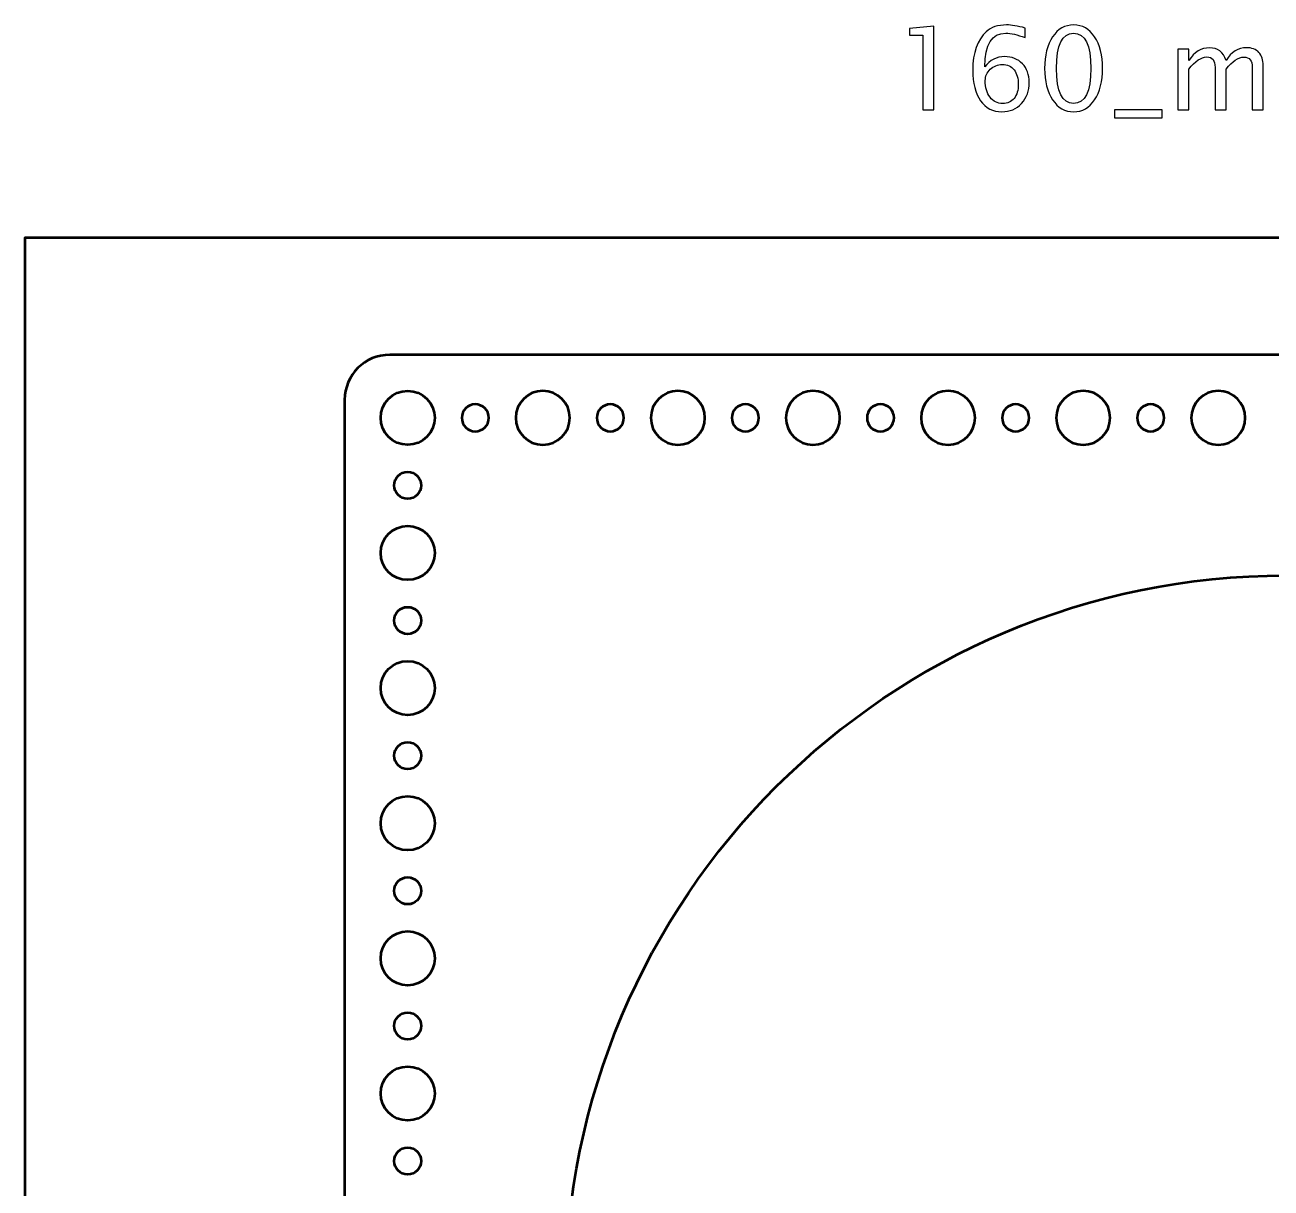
# Model space of a CAD drawing. Header units: centimetres. Extents: x -44 to 44, y -29.8 to 29.1.
# Drawn here: x 16 to 29.84, y -16.8 to -3.89 of the extents above; entities that cross this region are included whole.
import ezdxf

# ---------------------------------------------------------------- set-up
doc = ezdxf.new("R2010")
doc.units = ezdxf.units.CM
doc.header["$MEASUREMENT"] = 0
doc.layers.add('Layer 1', color=7, linetype='Continuous')

msp = doc.modelspace()

# ---------------------------------------------------------------- linework, layer by layer
at = {"layer": 'Layer 1', "color": 4, "lineweight": 53}
msp.add_lwpolyline([(16, -29.75), (44, -29.75), (44, -6.25), (16, -6.25), (16, -29.75)], close=True, dxfattribs=at)
at = {"layer": 'Layer 1', "lineweight": 53}
for centre, major_axis in [((20.25001, -8.25001), (0, 0.30001)), ((20.25, -9), (0, 0.15)), ((20.25001, -9.75001), (0, 0.30001)), ((30.00023, -18.00023), (0, 8.00023)), ((20.25, -10.5), (0, 0.15)), ((20.25001, -11.25001), (0, 0.30001)), ((20.25, -12), (0, 0.15)), ((20.25001, -12.75001), (0, 0.30001)), ((20.25, -13.5), (0, 0.15)), ((20.25001, -14.25001), (0, 0.30001)), ((20.25, -15), (0, 0.15)), ((20.25001, -15.75001), (0, 0.30001)), ((20.25, -16.5), (0, 0.15))]:
    msp.add_ellipse(centre, major_axis=major_axis, ratio=1, dxfattribs=at)
at = {"layer": 'Layer 1'}
for points, knots in [([(25.96913, -4.82956), (25.96913, -4.82956), (25.96913, -4.00279), (25.96913, -4.00279), (25.96913, -4.00279), (25.96913, -4.00279), (25.82308, -4.00279), (25.82308, -4.00279), (25.82308, -4.00279), (25.82308, -4.00279), (25.82308, -3.92659), (25.82308, -3.92659), (25.82308, -3.92659), (25.82308, -3.92659), (26.09105, -3.90373), (26.09105, -3.90373), (26.09105, -3.90373), (26.09105, -3.90373), (26.09105, -4.82956), (26.09105, -4.82956), (26.09105, -4.82956), (26.09105, -4.82956), (25.96913, -4.82956), (25.96913, -4.82956)], [0, 0, 0, 0, 0.14285714, 0.14285714, 0.14285714, 0.14285714, 0.28571429, 0.28571429, 0.28571429, 0.28571429, 0.42857143, 0.42857143, 0.42857143, 0.42857143, 0.57142857, 0.57142857, 0.57142857, 0.57142857, 0.71428571, 0.71428571, 0.71428571, 0.71428571, 1, 1, 1, 1]), ([(26.65789, -4.35373), (26.71631, -4.27817), (26.78976, -4.24028), (26.87824, -4.24028), (26.87824, -4.24028), (26.95846, -4.24028), (27.02407, -4.26674), (27.0753, -4.31987), (27.0753, -4.31987), (27.12631, -4.37299), (27.15192, -4.44115), (27.15192, -4.52434), (27.15192, -4.52434), (27.15192, -4.6198), (27.12335, -4.69833), (27.06598, -4.75992), (27.06598, -4.75992), (27.00862, -4.82152), (26.93581, -4.85242), (26.84712, -4.85242), (26.84712, -4.85242), (26.74637, -4.85242), (26.6672, -4.81157), (26.61027, -4.73008), (26.61027, -4.73008), (26.55312, -4.64837), (26.52454, -4.53534), (26.52454, -4.3912), (26.52454, -4.3912), (26.52454, -4.19689), (26.57449, -4.05444), (26.67419, -3.96342), (26.67419, -3.96342), (26.72838, -3.91347), (26.80331, -3.88849), (26.89877, -3.88849), (26.89877, -3.88849), (26.95422, -3.88849), (27.02302, -3.89992), (27.10493, -3.92278), (27.10493, -3.92278), (27.10493, -3.92278), (27.10493, -4.02946), (27.10493, -4.02946), (27.10493, -4.02946), (27.01836, -3.99644), (26.94724, -3.97993), (26.89136, -3.97993), (26.89136, -3.97993), (26.73578, -3.97993), (26.65789, -4.1046), (26.65789, -4.35373)], [0, 0, 0, 0, 0.07142857, 0.07142857, 0.07142857, 0.07142857, 0.14285714, 0.14285714, 0.14285714, 0.14285714, 0.21428571, 0.21428571, 0.21428571, 0.21428571, 0.28571429, 0.28571429, 0.28571429, 0.28571429, 0.35714286, 0.35714286, 0.35714286, 0.35714286, 0.42857143, 0.42857143, 0.42857143, 0.42857143, 0.5, 0.5, 0.5, 0.5, 0.57142857, 0.57142857, 0.57142857, 0.57142857, 0.64285714, 0.64285714, 0.64285714, 0.64285714, 0.71428571, 0.71428571, 0.71428571, 0.71428571, 0.78571429, 0.78571429, 0.78571429, 0.78571429, 0.85714286, 0.85714286, 0.85714286, 0.85714286, 1, 1, 1, 1]), ([(27.64383, -4.85242), (27.54752, -4.85242), (27.46984, -4.80818), (27.411, -4.71992), (27.411, -4.71992), (27.35194, -4.63165), (27.32252, -4.51523), (27.32252, -4.37045), (27.32252, -4.37045), (27.32252, -4.22567), (27.35194, -4.10926), (27.411, -4.02099), (27.411, -4.02099), (27.46984, -3.93273), (27.54752, -3.88849), (27.64383, -3.88849), (27.64383, -3.88849), (27.74056, -3.88849), (27.81824, -3.93252), (27.87709, -4.02057), (27.87709, -4.02057), (27.93572, -4.10862), (27.96514, -4.22525), (27.96514, -4.37045), (27.96514, -4.37045), (27.96514, -4.51523), (27.93572, -4.63165), (27.87709, -4.71992), (27.87709, -4.71992), (27.81824, -4.80818), (27.74056, -4.85242), (27.64383, -4.85242)], [0, 0, 0, 0, 0.11111111, 0.11111111, 0.11111111, 0.11111111, 0.22222222, 0.22222222, 0.22222222, 0.22222222, 0.33333333, 0.33333333, 0.33333333, 0.33333333, 0.44444444, 0.44444444, 0.44444444, 0.44444444, 0.55555556, 0.55555556, 0.55555556, 0.55555556, 0.66666667, 0.66666667, 0.66666667, 0.66666667, 0.77777778, 0.77777778, 0.77777778, 0.77777778, 1, 1, 1, 1]), ([(27.64362, -4.76098), (27.77083, -4.76098), (27.83433, -4.6308), (27.83433, -4.37045), (27.83433, -4.37045), (27.83433, -4.1101), (27.77083, -3.97993), (27.64362, -3.97993), (27.64362, -3.97993), (27.51683, -3.97993), (27.45333, -4.1101), (27.45333, -4.37045), (27.45333, -4.37045), (27.45333, -4.6308), (27.51683, -4.76098), (27.64362, -4.76098)], [0, 0, 0, 0, 0.2, 0.2, 0.2, 0.2, 0.4, 0.4, 0.4, 0.4, 0.6, 0.6, 0.6, 0.6, 1, 1, 1, 1]), ([(28.80249, -4.82956), (28.80249, -4.82956), (28.80249, -4.15646), (28.80249, -4.15646), (28.80249, -4.15646), (28.80249, -4.15646), (28.92441, -4.15646), (28.92441, -4.15646), (28.92441, -4.15646), (28.92441, -4.15646), (28.92441, -4.28367), (28.92441, -4.28367), (28.92441, -4.28367), (28.98389, -4.18948), (29.06009, -4.14249), (29.15343, -4.14249), (29.15343, -4.14249), (29.24339, -4.14249), (29.30456, -4.18948), (29.33716, -4.28367), (29.33716, -4.28367), (29.39495, -4.18863), (29.4703, -4.14122), (29.5628, -4.14122), (29.5628, -4.14122), (29.62185, -4.14122), (29.66778, -4.15858), (29.70059, -4.1935), (29.70059, -4.1935), (29.7334, -4.22843), (29.74991, -4.27732), (29.74991, -4.34019), (29.74991, -4.34019), (29.74991, -4.34019), (29.74991, -4.82956), (29.74991, -4.82956), (29.74991, -4.82956), (29.74991, -4.82956), (29.62799, -4.82956), (29.62799, -4.82956), (29.62799, -4.82956), (29.62799, -4.82956), (29.62799, -4.36029), (29.62799, -4.36029), (29.62799, -4.36029), (29.62799, -4.28367), (29.59751, -4.24536), (29.53655, -4.24536), (29.53655, -4.24536), (29.47326, -4.24536), (29.4068, -4.29002), (29.33716, -4.37956), (29.33716, -4.37956), (29.33716, -4.37956), (29.33716, -4.82956), (29.33716, -4.82956), (29.33716, -4.82956), (29.33716, -4.82956), (29.21524, -4.82956), (29.21524, -4.82956), (29.21524, -4.82956), (29.21524, -4.82956), (29.21524, -4.35987), (29.21524, -4.35987), (29.21524, -4.35987), (29.21524, -4.28261), (29.18434, -4.24409), (29.12232, -4.24409), (29.12232, -4.24409), (29.06072, -4.24409), (28.99468, -4.28896), (28.92441, -4.37892), (28.92441, -4.37892), (28.92441, -4.37892), (28.92441, -4.82956), (28.92441, -4.82956), (28.92441, -4.82956), (28.92441, -4.82956), (28.80249, -4.82956), (28.80249, -4.82956)], [0, 0, 0, 0, 0.04761905, 0.04761905, 0.04761905, 0.04761905, 0.0952381, 0.0952381, 0.0952381, 0.0952381, 0.14285714, 0.14285714, 0.14285714, 0.14285714, 0.19047619, 0.19047619, 0.19047619, 0.19047619, 0.23809524, 0.23809524, 0.23809524, 0.23809524, 0.28571429, 0.28571429, 0.28571429, 0.28571429, 0.33333333, 0.33333333, 0.33333333, 0.33333333, 0.38095238, 0.38095238, 0.38095238, 0.38095238, 0.42857143, 0.42857143, 0.42857143, 0.42857143, 0.47619048, 0.47619048, 0.47619048, 0.47619048, 0.52380952, 0.52380952, 0.52380952, 0.52380952, 0.57142857, 0.57142857, 0.57142857, 0.57142857, 0.61904762, 0.61904762, 0.61904762, 0.61904762, 0.66666667, 0.66666667, 0.66666667, 0.66666667, 0.71428571, 0.71428571, 0.71428571, 0.71428571, 0.76190476, 0.76190476, 0.76190476, 0.76190476, 0.80952381, 0.80952381, 0.80952381, 0.80952381, 0.85714286, 0.85714286, 0.85714286, 0.85714286, 0.9047619, 0.9047619, 0.9047619, 0.9047619, 1, 1, 1, 1]), ([(27.03, -4.54847), (27.03, -4.48052), (27.01434, -4.42676), (26.9828, -4.38718), (26.9828, -4.38718), (26.95126, -4.34759), (26.90808, -4.32791), (26.85326, -4.32791), (26.85326, -4.32791), (26.80098, -4.32791), (26.75632, -4.34527), (26.71906, -4.38019), (26.71906, -4.38019), (26.6816, -4.4149), (26.66297, -4.45681), (26.66297, -4.50571), (26.66297, -4.50571), (26.66297, -4.58276), (26.68075, -4.64456), (26.7161, -4.69113), (26.7161, -4.69113), (26.75166, -4.7377), (26.79865, -4.76098), (26.85707, -4.76098), (26.85707, -4.76098), (26.9102, -4.76098), (26.95232, -4.74193), (26.98343, -4.70383), (26.98343, -4.70383), (27.01455, -4.66573), (27.03, -4.61387), (27.03, -4.54847)], [0, 0, 0, 0, 0.11111111, 0.11111111, 0.11111111, 0.11111111, 0.22222222, 0.22222222, 0.22222222, 0.22222222, 0.33333333, 0.33333333, 0.33333333, 0.33333333, 0.44444444, 0.44444444, 0.44444444, 0.44444444, 0.55555556, 0.55555556, 0.55555556, 0.55555556, 0.66666667, 0.66666667, 0.66666667, 0.66666667, 0.77777778, 0.77777778, 0.77777778, 0.77777778, 1, 1, 1, 1]), ([(28.09891, -4.921), (28.09891, -4.921), (28.09891, -4.82956), (28.09891, -4.82956), (28.09891, -4.82956), (28.09891, -4.82956), (28.62723, -4.82956), (28.62723, -4.82956), (28.62723, -4.82956), (28.62723, -4.82956), (28.62723, -4.921), (28.62723, -4.921), (28.62723, -4.921), (28.62723, -4.921), (28.09891, -4.921), (28.09891, -4.921)], [0, 0, 0, 0, 0.2, 0.2, 0.2, 0.2, 0.4, 0.4, 0.4, 0.4, 0.6, 0.6, 0.6, 0.6, 1, 1, 1, 1])]:
    msp.add_open_spline(points, degree=3, knots=knots, dxfattribs=at)
at = {"layer": 'Layer 1', "lineweight": 53}
for points, knots in [([(19.55, -27.95), (19.55, -27.95), (19.55, -8.05), (19.55, -8.05), (19.55, -8.05), (19.55, -7.77386), (19.77386, -7.55), (20.05, -7.55), (20.05, -7.55), (20.05, -7.55), (39.95, -7.55), (39.95, -7.55), (39.95, -7.55), (40.22614, -7.55), (40.45, -7.77386), (40.45, -8.05), (40.45, -8.05), (40.45, -8.05), (40.45, -27.95), (40.45, -27.95), (40.45, -27.95), (40.45, -28.22614), (40.22614, -28.45), (39.95, -28.45), (39.95, -28.45), (39.95, -28.45), (20.05, -28.45), (20.05, -28.45), (20.05, -28.45), (19.77386, -28.45), (19.55, -28.22614), (19.55, -27.95)], [0, 0, 0, 0, 0.11111111, 0.11111111, 0.11111111, 0.11111111, 0.22222222, 0.22222222, 0.22222222, 0.22222222, 0.33333333, 0.33333333, 0.33333333, 0.33333333, 0.44444444, 0.44444444, 0.44444444, 0.44444444, 0.55555556, 0.55555556, 0.55555556, 0.55555556, 0.66666667, 0.66666667, 0.66666667, 0.66666667, 0.77777778, 0.77777778, 0.77777778, 0.77777778, 1, 1, 1, 1]), ([(21.45, -8.25), (21.45, -8.08431), (21.58431, -7.95), (21.75, -7.95), (21.75, -7.95), (21.91569, -7.95), (22.05, -8.08431), (22.05, -8.25), (22.05, -8.25), (22.05, -8.41569), (21.91569, -8.55), (21.75, -8.55), (21.75, -8.55), (21.58431, -8.55), (21.45, -8.41569), (21.45, -8.25)], [0, 0, 0, 0, 0.2, 0.2, 0.2, 0.2, 0.4, 0.4, 0.4, 0.4, 0.6, 0.6, 0.6, 0.6, 1, 1, 1, 1]), ([(22.95, -8.25), (22.95, -8.08431), (23.08431, -7.95), (23.25, -7.95), (23.25, -7.95), (23.41569, -7.95), (23.55, -8.08431), (23.55, -8.25), (23.55, -8.25), (23.55, -8.41569), (23.41569, -8.55), (23.25, -8.55), (23.25, -8.55), (23.08431, -8.55), (22.95, -8.41569), (22.95, -8.25)], [0, 0, 0, 0, 0.2, 0.2, 0.2, 0.2, 0.4, 0.4, 0.4, 0.4, 0.6, 0.6, 0.6, 0.6, 1, 1, 1, 1]), ([(24.45, -8.25), (24.45, -8.08431), (24.58431, -7.95), (24.75, -7.95), (24.75, -7.95), (24.91569, -7.95), (25.05, -8.08431), (25.05, -8.25), (25.05, -8.25), (25.05, -8.41569), (24.91569, -8.55), (24.75, -8.55), (24.75, -8.55), (24.58431, -8.55), (24.45, -8.41569), (24.45, -8.25)], [0, 0, 0, 0, 0.2, 0.2, 0.2, 0.2, 0.4, 0.4, 0.4, 0.4, 0.6, 0.6, 0.6, 0.6, 1, 1, 1, 1]), ([(25.95, -8.25), (25.95, -8.08431), (26.08431, -7.95), (26.25, -7.95), (26.25, -7.95), (26.41569, -7.95), (26.55, -8.08431), (26.55, -8.25), (26.55, -8.25), (26.55, -8.41569), (26.41569, -8.55), (26.25, -8.55), (26.25, -8.55), (26.08431, -8.55), (25.95, -8.41569), (25.95, -8.25)], [0, 0, 0, 0, 0.2, 0.2, 0.2, 0.2, 0.4, 0.4, 0.4, 0.4, 0.6, 0.6, 0.6, 0.6, 1, 1, 1, 1]), ([(27.45, -8.25), (27.45, -8.08431), (27.58431, -7.95), (27.75, -7.95), (27.75, -7.95), (27.91569, -7.95), (28.05, -8.08431), (28.05, -8.25), (28.05, -8.25), (28.05, -8.41569), (27.91569, -8.55), (27.75, -8.55), (27.75, -8.55), (27.58431, -8.55), (27.45, -8.41569), (27.45, -8.25)], [0, 0, 0, 0, 0.2, 0.2, 0.2, 0.2, 0.4, 0.4, 0.4, 0.4, 0.6, 0.6, 0.6, 0.6, 1, 1, 1, 1]), ([(28.95, -8.25), (28.95, -8.08431), (29.08431, -7.95), (29.25, -7.95), (29.25, -7.95), (29.41569, -7.95), (29.55, -8.08431), (29.55, -8.25), (29.55, -8.25), (29.55, -8.41569), (29.41569, -8.55), (29.25, -8.55), (29.25, -8.55), (29.08431, -8.55), (28.95, -8.41569), (28.95, -8.25)], [0, 0, 0, 0, 0.2, 0.2, 0.2, 0.2, 0.4, 0.4, 0.4, 0.4, 0.6, 0.6, 0.6, 0.6, 1, 1, 1, 1]), ([(20.85, -8.25), (20.85, -8.16716), (20.91716, -8.1), (21, -8.1), (21, -8.1), (21.08284, -8.1), (21.15, -8.16716), (21.15, -8.25), (21.15, -8.25), (21.15, -8.33284), (21.08284, -8.4), (21, -8.4), (21, -8.4), (20.91716, -8.4), (20.85, -8.33284), (20.85, -8.25)], [0, 0, 0, 0, 0.2, 0.2, 0.2, 0.2, 0.4, 0.4, 0.4, 0.4, 0.6, 0.6, 0.6, 0.6, 1, 1, 1, 1]), ([(22.35, -8.25), (22.35, -8.16716), (22.41716, -8.1), (22.5, -8.1), (22.5, -8.1), (22.58284, -8.1), (22.65, -8.16716), (22.65, -8.25), (22.65, -8.25), (22.65, -8.33284), (22.58284, -8.4), (22.5, -8.4), (22.5, -8.4), (22.41716, -8.4), (22.35, -8.33284), (22.35, -8.25)], [0, 0, 0, 0, 0.2, 0.2, 0.2, 0.2, 0.4, 0.4, 0.4, 0.4, 0.6, 0.6, 0.6, 0.6, 1, 1, 1, 1]), ([(23.85, -8.25), (23.85, -8.16716), (23.91716, -8.1), (24, -8.1), (24, -8.1), (24.08284, -8.1), (24.15, -8.16716), (24.15, -8.25), (24.15, -8.25), (24.15, -8.33284), (24.08284, -8.4), (24, -8.4), (24, -8.4), (23.91716, -8.4), (23.85, -8.33284), (23.85, -8.25)], [0, 0, 0, 0, 0.2, 0.2, 0.2, 0.2, 0.4, 0.4, 0.4, 0.4, 0.6, 0.6, 0.6, 0.6, 1, 1, 1, 1]), ([(25.35, -8.25), (25.35, -8.16716), (25.41716, -8.1), (25.5, -8.1), (25.5, -8.1), (25.58284, -8.1), (25.65, -8.16716), (25.65, -8.25), (25.65, -8.25), (25.65, -8.33284), (25.58284, -8.4), (25.5, -8.4), (25.5, -8.4), (25.41716, -8.4), (25.35, -8.33284), (25.35, -8.25)], [0, 0, 0, 0, 0.2, 0.2, 0.2, 0.2, 0.4, 0.4, 0.4, 0.4, 0.6, 0.6, 0.6, 0.6, 1, 1, 1, 1]), ([(26.85, -8.25), (26.85, -8.16716), (26.91716, -8.1), (27, -8.1), (27, -8.1), (27.08284, -8.1), (27.15, -8.16716), (27.15, -8.25), (27.15, -8.25), (27.15, -8.33284), (27.08284, -8.4), (27, -8.4), (27, -8.4), (26.91716, -8.4), (26.85, -8.33284), (26.85, -8.25)], [0, 0, 0, 0, 0.2, 0.2, 0.2, 0.2, 0.4, 0.4, 0.4, 0.4, 0.6, 0.6, 0.6, 0.6, 1, 1, 1, 1]), ([(28.35, -8.25), (28.35, -8.16716), (28.41716, -8.1), (28.5, -8.1), (28.5, -8.1), (28.58284, -8.1), (28.65, -8.16716), (28.65, -8.25), (28.65, -8.25), (28.65, -8.33284), (28.58284, -8.4), (28.5, -8.4), (28.5, -8.4), (28.41716, -8.4), (28.35, -8.33284), (28.35, -8.25)], [0, 0, 0, 0, 0.2, 0.2, 0.2, 0.2, 0.4, 0.4, 0.4, 0.4, 0.6, 0.6, 0.6, 0.6, 1, 1, 1, 1])]:
    msp.add_open_spline(points, degree=3, knots=knots, dxfattribs=at)

doc.saveas('drawing.dxf')
